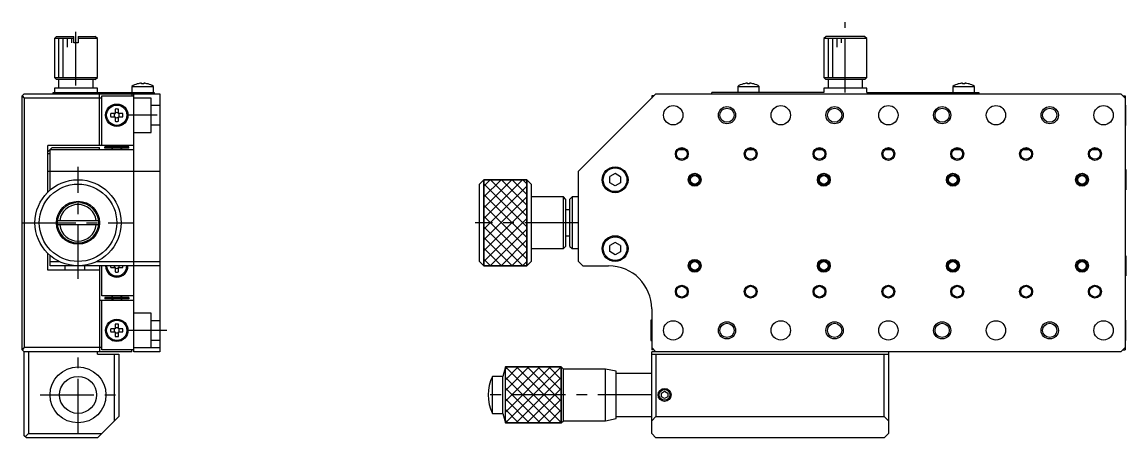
# Model space of a CAD drawing. Extents: x -247 to 376, y 46 to 383.
# Drawn here: x 119.3 to 375.8, y 186 to 282.7 of the extents above; entities that cross this region are included whole.
import ezdxf

# ---------------------------------------------------------------- set-up
doc = ezdxf.new("R2010")
doc.units = 0
doc.header["$LTSCALE"] = 10
doc.linetypes.add('CENTER', pattern=[2, 1.25, -0.25, 0.25, -0.25])
doc.linetypes.add('DASHED', pattern=[3.5, 2, -1.5])
doc.layers.get('0').update_dxf_attribs({"linetype": 'CONTINUOUS'})
doc.layers.add('CENTER', color=1, linetype='CENTER')

msp = doc.modelspace()

# ---------------------------------------------------------------- linework, layer by layer
at = {"color": 7, "linetype": 'CONTINUOUS'}
for p, q in [((127.263746, 279.329742), (126.763746, 278.829742)), ((131.263746, 278.829742), (126.763746, 278.829742)), ((126.763746, 278.829742), (126.763746, 269.829742)), ((127.263746, 279.329742), (131.263746, 279.329742)), ((131.263746, 277.829742), (131.263746, 279.329742)), ((132.263746, 277.829742), (131.263746, 277.829742)), ((132.263746, 279.329742), (136.263746, 279.329742)), ((132.263746, 279.329742), (132.263746, 277.829742)), ((136.763746, 278.829742), (132.263746, 278.829742)), ((136.763746, 278.829742), (136.263746, 279.329742)), ((136.763746, 269.829742), (136.763746, 278.829742)), ((305.559276, 277.829742), (305.559276, 269.829742)), ((305.584339, 277.829742), (305.559276, 277.829742)), ((306.08714, 279.329742), (305.584339, 278.829742)), ((315.534213, 278.829742), (305.584339, 278.829742)), ((305.584339, 278.829742), (305.584339, 277.829742)), ((315.031412, 279.329742), (306.08714, 279.329742)), ((315.534213, 278.829742), (315.031412, 279.329742)), ((315.534213, 277.829742), (315.534213, 278.829742)), ((315.559276, 277.829742), (315.534213, 277.829742)), ((315.559276, 269.829742), (315.559276, 277.829742)), ((126.763746, 269.829742), (127.263746, 269.329742)), ((126.763746, 269.829742), (136.763746, 269.829742)), ((136.263746, 269.329742), (127.263746, 269.329742)), ((127.763746, 269.329742), (127.763746, 267.329742)), ((135.763746, 267.329742), (135.763746, 269.329742)), ((136.263746, 269.329742), (136.763746, 269.829742)), ((305.559276, 269.829742), (315.559276, 269.829742)), ((305.559276, 269.829742), (306.059276, 269.329742)), ((315.059276, 269.329742), (306.059276, 269.329742)), ((306.559276, 269.329742), (306.559276, 267.329742)), ((314.559276, 267.329742), (314.559276, 269.329742)), ((315.059276, 269.329742), (315.559276, 269.829742)), ((136.763746, 267.329742), (126.763746, 267.329742)), ((126.763746, 267.329742), (126.763746, 266.329742)), ((136.763746, 266.329742), (136.763746, 267.329742)), ((144.763746, 267.7214), (149.763746, 267.7214)), ((144.763746, 267.7214), (144.763746, 266.329742)), ((146.005157, 268.292323), (146.001813, 268.299178)), ((147.003746, 268.292323), (147.003746, 268.464695)), ((147.523746, 268.292323), (147.003746, 268.292323)), ((147.523746, 268.464695), (147.523746, 268.292323)), ((148.525679, 268.299178), (148.522336, 268.292323)), ((149.763746, 266.329742), (149.763746, 267.7214)), ((285.559276, 267.7214), (290.559276, 267.7214)), ((285.559276, 267.7214), (285.559276, 266.329742)), ((286.800687, 268.292323), (286.797343, 268.299178)), ((287.799276, 268.292323), (287.799276, 268.464695)), ((288.319276, 268.292323), (287.799276, 268.292323)), ((288.319276, 268.464695), (288.319276, 268.292323)), ((289.321209, 268.299178), (289.317866, 268.292323)), ((290.559276, 266.329742), (290.559276, 267.7214)), ((305.559276, 267.329742), (305.559276, 266.329742)), ((315.559276, 267.329742), (305.559276, 267.329742)), ((315.559276, 266.329742), (315.559276, 267.329742)), ((335.559276, 267.7214), (340.559276, 267.7214)), ((335.559276, 267.7214), (335.559276, 266.329742)), ((336.800687, 268.292323), (336.797343, 268.299178)), ((337.799276, 268.292323), (337.799276, 268.464695)), ((338.319276, 268.292323), (337.799276, 268.292323)), ((338.319276, 268.464695), (338.319276, 268.292323)), ((339.321209, 268.299178), (339.317866, 268.292323)), ((340.559276, 266.329742), (340.559276, 267.7214)), ((119.763746, 266.029742), (119.263746, 265.529742)), ((119.263746, 265.529742), (119.763746, 265.029742)), ((119.263746, 206.529742), (119.263746, 265.529742)), ((119.763746, 266.029742), (151.263746, 266.029742)), ((119.763746, 265.029742), (119.763746, 207.029742)), ((137.763746, 265.029742), (119.763746, 265.029742)), ((126.463746, 266.029742), (126.463746, 266.329742)), ((126.463746, 266.329742), (149.963746, 266.329742)), ((137.263746, 254.029742), (137.263746, 266.029742)), ((137.763746, 254.029742), (137.763746, 265.529742)), ((137.763746, 265.529742), (145.263746, 265.529742)), ((144.763746, 266.029742), (144.763746, 265.529742)), ((145.263746, 206.029742), (145.263746, 266.029742)), ((149.963746, 266.329742), (149.963746, 266.029742)), ((151.263746, 266.029742), (151.263746, 206.029742)), ((266.559276, 266.029742), (248.559276, 248.029742)), ((265.559276, 265.529742), (265.559276, 265.029742)), ((266.059276, 265.529742), (265.559276, 265.529742)), ((266.559276, 266.029742), (374.559276, 266.029742)), ((279.559276, 266.029742), (279.559276, 266.329742)), ((305.559276, 266.329742), (279.559276, 266.329742)), ((315.559276, 266.329742), (341.559276, 266.329742)), ((341.559276, 266.329742), (341.559276, 266.029742)), ((375.559276, 265.029742), (374.559276, 266.029742)), ((375.059276, 265.529742), (375.559276, 265.529742)), ((375.559276, 265.529742), (375.559276, 206.529742)), ((140.893739, 262.431741), (140.893739, 261.399742)), ((141.633739, 261.399742), (141.633739, 262.431741)), ((375.759276, 263.379742), (375.559276, 263.379742)), ((375.759276, 258.679742), (375.759276, 263.379742)), ((140.893739, 261.399742), (139.86174, 261.399742)), ((139.86174, 260.659742), (140.893739, 260.659742)), ((140.893739, 260.659742), (140.893739, 259.627744)), ((142.665738, 261.399742), (141.633739, 261.399742)), ((141.633739, 259.627744), (141.633739, 260.659742)), ((141.633739, 260.659742), (142.665738, 260.659742)), ((375.559276, 258.679742), (375.759276, 258.679742)), ((125.263746, 243.171171), (125.263746, 254.029742)), ((145.263746, 254.029742), (125.263746, 254.029742)), ((140.349533, 254.029742), (140.026309, 253.706519)), ((140.420243, 254.029742), (140.070243, 253.679742)), ((142.501183, 253.706519), (142.17796, 254.029742)), ((126.263746, 253.529742), (125.263746, 252.529742)), ((125.763746, 252.029742), (125.263746, 252.029742)), ((125.763746, 253.029742), (145.263746, 253.029742)), ((125.763746, 243.629084), (125.763746, 253.029742)), ((126.263746, 253.529742), (137.263746, 253.529742)), ((137.263746, 253.029742), (137.263746, 253.529742)), ((138.463746, 253.379742), (138.463746, 253.679742)), ((144.063746, 253.679742), (138.463746, 253.679742)), ((144.063746, 253.379742), (138.463746, 253.379742)), ((140.026309, 253.352966), (140.349533, 253.029742)), ((142.107249, 253.029742), (142.457249, 253.379742)), ((142.17796, 253.029742), (142.501183, 253.352966)), ((144.063746, 253.379742), (144.063746, 253.679742)), ((271.809276, 253.029742), (273.309276, 253.029742)), ((287.809276, 253.029742), (289.309276, 253.029742)), ((303.809276, 253.029742), (305.309276, 253.029742)), ((319.809276, 253.029742), (321.309276, 253.029742)), ((335.809276, 253.029742), (337.309276, 253.029742)), ((351.809276, 253.029742), (353.309276, 253.029742)), ((367.809276, 253.029742), (369.309276, 253.029742)), ((125.263746, 248.029742), (151.263746, 248.029742)), ((248.559276, 227.029742), (248.559276, 248.029742)), ((255.802791, 245.319405), (255.815863, 246.762721)), ((257.072348, 247.473059), (255.815863, 246.762721)), ((258.315761, 246.74008), (257.072348, 247.473059)), ((258.315761, 246.74008), (258.302689, 245.296763)), ((375.759276, 248.379737), (375.559276, 248.379737)), ((375.759276, 248.379737), (375.759276, 243.679737)), ((226.559276, 246.029742), (225.559276, 245.029742)), ((225.559276, 227.029742), (225.559276, 245.029742)), ((226.559276, 246.029742), (226.559276, 226.029742)), ((236.559276, 246.029742), (226.559276, 246.029742)), ((237.559276, 245.029742), (236.559276, 246.029742)), ((236.559276, 226.029742), (236.559276, 246.029742)), ((237.559276, 245.029742), (237.559276, 227.029742)), ((257.046204, 244.586426), (255.802791, 245.319405)), ((258.302689, 245.296763), (257.046204, 244.586426)), ((375.559276, 243.679737), (375.759276, 243.679737)), ((245.059276, 242.029742), (237.559276, 242.029742)), ((245.559276, 241.529742), (245.059276, 242.029742)), ((245.059276, 230.029742), (245.059276, 242.029742)), ((245.559276, 241.529742), (245.559276, 230.529742)), ((247.059276, 242.029742), (246.559276, 241.529742)), ((246.559276, 230.529742), (246.559276, 241.529742)), ((247.059276, 242.029742), (247.059276, 230.029742)), ((248.559276, 242.029742), (247.059276, 242.029742)), ((246.559276, 239.029742), (245.559276, 239.029742)), ((127.540135, 236.529742), (136.987357, 236.529742)), ((136.987357, 235.529742), (127.540135, 235.529742)), ((245.559276, 233.029742), (246.559276, 233.029742)), ((257.072348, 231.473059), (255.815863, 230.762721)), ((258.315761, 230.74008), (257.072348, 231.473059)), ((125.263746, 225.029742), (125.263746, 228.888314)), ((125.763746, 226.029742), (125.763746, 228.4304)), ((237.559276, 230.029742), (245.059276, 230.029742)), ((245.059276, 230.029742), (245.559276, 230.529742)), ((246.559276, 230.529742), (247.059276, 230.029742)), ((247.059276, 230.029742), (248.559276, 230.029742)), ((255.802791, 229.319405), (255.815863, 230.762721)), ((257.046204, 228.586426), (255.802791, 229.319405)), ((258.302689, 229.296763), (257.046204, 228.586426)), ((258.315761, 230.74008), (258.302689, 229.296763)), ((375.759276, 228.379737), (375.559276, 228.379737)), ((375.759276, 228.379737), (375.759276, 223.679737)), ((125.763746, 227.029742), (127.904847, 227.029742)), ((151.263746, 226.029742), (125.763746, 226.029742)), ((129.263746, 225.029742), (129.263746, 226.029742)), ((133.763746, 226.029742), (133.763746, 225.029742)), ((136.622645, 227.029742), (151.263746, 227.029742)), ((137.263746, 226.029742), (137.263746, 206.029742)), ((137.763746, 219.029742), (137.763746, 226.029742)), ((225.559276, 227.029742), (226.559276, 226.029742)), ((226.559276, 226.029742), (236.559276, 226.029742)), ((236.559276, 226.029742), (237.559276, 227.029742)), ((248.559276, 227.029742), (249.559276, 226.029742)), ((249.559276, 226.029742), (255.559276, 226.029742)), ((137.263746, 225.029742), (125.263746, 225.029742)), ((139.861752, 225.659747), (140.893751, 225.659747)), ((140.893751, 225.659747), (140.893751, 224.627748)), ((141.633751, 225.659747), (142.66575, 225.659747)), ((141.633751, 224.627748), (141.633751, 225.659747)), ((375.559276, 223.679737), (375.759276, 223.679737)), ((137.263746, 218.029742), (145.263746, 218.029742)), ((145.263746, 219.029742), (137.763746, 219.029742)), ((137.763746, 206.529742), (137.763746, 218.029742)), ((138.463746, 218.679742), (138.463746, 218.379742)), ((144.063746, 218.679742), (138.463746, 218.679742)), ((144.063746, 218.379742), (138.463746, 218.379742)), ((140.349533, 219.029742), (140.026309, 218.706519)), ((140.026309, 218.352966), (140.349533, 218.029742)), ((140.420243, 218.029742), (140.070243, 218.379742)), ((142.107249, 219.029742), (142.457249, 218.679742)), ((142.501183, 218.706519), (142.17796, 219.029742)), ((142.17796, 218.029742), (142.501183, 218.352966)), ((144.063746, 218.679742), (144.063746, 218.379742)), ((265.559276, 216.029742), (265.559276, 206.529742)), ((265.359276, 213.379742), (265.359276, 208.679742)), ((265.559276, 213.379742), (265.359276, 213.379742)), ((375.759276, 213.379742), (375.559276, 213.379742)), ((375.759276, 208.679742), (375.759276, 213.379742)), ((140.893739, 211.399742), (139.86174, 211.399742)), ((139.86174, 210.659742), (140.893739, 210.659742)), ((140.893739, 212.431741), (140.893739, 211.399742)), ((140.893739, 210.659742), (140.893739, 209.627744)), ((141.633739, 211.399742), (141.633739, 212.431741)), ((142.665738, 211.399742), (141.633739, 211.399742)), ((141.633739, 209.627744), (141.633739, 210.659742)), ((141.633739, 210.659742), (142.665738, 210.659742)), ((265.359276, 208.679742), (265.559276, 208.679742)), ((375.559276, 208.679742), (375.759276, 208.679742)), ((119.763746, 207.029742), (119.263746, 206.529742)), ((119.263746, 206.529742), (119.763746, 206.029742)), ((137.763746, 207.029742), (119.763746, 207.029742)), ((119.763746, 186.529742), (119.763746, 206.029742)), ((144.763746, 206.029742), (119.763746, 206.029742)), ((120.763746, 206.029742), (120.763746, 187.029742)), ((136.763746, 205.529742), (136.763746, 206.029742)), ((136.763746, 205.529742), (141.763746, 205.529742)), ((145.263746, 206.529742), (137.763746, 206.529742)), ((140.763746, 190.029742), (140.763746, 205.529742)), ((141.763746, 205.529742), (141.763746, 191.029742)), ((144.763746, 206.029742), (144.763746, 206.529742)), ((145.263746, 207.029742), (151.263746, 207.029742)), ((151.263746, 206.029742), (145.263746, 206.029742)), ((265.559276, 207.029742), (266.559276, 206.029742)), ((266.059276, 206.529742), (265.559276, 206.529742)), ((374.559276, 206.029742), (265.559276, 206.029742)), ((265.559276, 187.029742), (265.559276, 206.029742)), ((265.559276, 205.529742), (320.559276, 205.529742)), ((266.559276, 205.529742), (266.559276, 191.029742)), ((319.559276, 191.029742), (319.559276, 205.529742)), ((320.559276, 206.029742), (320.559276, 187.029742)), ((374.559276, 206.029742), (375.559276, 207.029742)), ((375.059276, 206.529742), (375.559276, 206.529742)), ((230.969781, 200.329742), (228.55927, 200.329742)), ((228.55927, 191.729742), (228.55927, 200.329742)), ((231.559269, 202.529741), (230.969781, 200.329742)), ((230.969781, 191.729742), (230.969781, 200.329742)), ((244.55927, 202.529741), (231.559269, 202.529741)), ((231.559269, 189.529743), (231.559269, 202.529741)), ((245.059272, 202.029738), (244.55927, 202.529741)), ((244.55927, 189.529743), (244.55927, 202.529741)), ((254.809277, 202.029738), (245.059272, 202.029738)), ((245.059272, 190.029746), (245.059272, 202.029738)), ((257.309276, 201.529739), (254.809277, 202.029738)), ((254.809277, 190.029746), (254.809277, 202.029738)), ((257.309276, 190.529745), (257.309276, 201.529739)), ((265.559276, 201.029742), (257.309276, 201.029742)), ((267.809276, 196.462755), (268.559276, 196.895768)), ((267.809276, 195.59673), (267.809276, 196.462755)), ((268.559276, 195.163717), (267.809276, 195.59673)), ((268.559276, 196.895768), (269.309276, 196.462755)), ((269.309276, 195.59673), (268.559276, 195.163717)), ((269.309276, 196.462755), (269.309276, 195.59673)), ((141.763746, 191.029742), (136.763746, 186.029742)), ((228.55927, 191.729742), (230.969781, 191.729742)), ((230.969781, 191.729742), (231.559269, 189.529743)), ((244.55927, 189.529743), (245.059272, 190.029746)), ((245.059272, 190.029746), (254.809277, 190.029746)), ((254.809277, 190.029746), (257.309276, 190.529745)), ((257.309276, 191.029742), (265.559276, 191.029742)), ((265.559276, 190.029742), (266.559276, 191.029742)), ((266.559276, 191.029742), (319.559276, 191.029742)), ((319.559276, 191.029742), (320.559276, 190.029742)), ((231.559269, 189.529743), (244.55927, 189.529743)), ((120.263746, 186.029742), (119.763746, 186.529742)), ((120.013746, 186.279742), (120.763746, 187.029742)), ((136.763746, 186.029742), (120.263746, 186.029742)), ((120.763746, 187.029742), (137.763746, 187.029742)), ((265.559276, 187.029742), (266.559276, 186.029742)), ((319.559276, 186.029742), (266.559276, 186.029742)), ((319.559276, 186.029742), (320.559276, 187.029742))]:
    msp.add_line(p, q, dxfattribs=at)
at = {"color": 3, "linetype": 'CONTINUOUS'}
for p, q in [((127.763746, 278.829742), (127.763746, 269.829742)), ((128.763746, 278.829742), (128.763746, 269.829742)), ((129.763746, 278.829742), (129.763746, 276.829742)), ((130.763746, 278.829742), (130.763746, 277.829742)), ((306.559276, 278.829742), (306.559276, 269.829742)), ((307.559276, 278.829742), (307.559276, 269.829742)), ((308.559276, 278.829742), (308.559276, 276.829742)), ((309.559276, 278.829742), (309.559276, 277.829742)), ((226.559276, 244.53881), (228.050208, 246.029742)), ((226.559276, 242.03881), (230.550208, 246.029742)), ((226.559276, 239.53881), (233.050208, 246.029742)), ((226.559276, 237.03881), (235.550208, 246.029742)), ((226.559276, 226.029742), (226.559276, 246.029742)), ((226.559276, 246.029742), (236.559276, 246.029742)), ((226.559276, 245.101705), (236.559276, 235.101705)), ((226.559276, 234.53881), (236.559276, 244.53881)), ((228.131239, 246.029742), (236.559276, 237.601705)), ((230.631239, 246.029742), (236.559276, 240.101705)), ((233.131239, 246.029742), (236.559276, 242.601705)), ((235.631239, 246.029742), (236.559276, 245.101705)), ((236.559276, 246.029742), (236.559276, 226.029742)), ((226.559276, 242.601705), (236.559276, 232.601705)), ((226.559276, 232.03881), (236.559276, 242.03881)), ((226.559276, 240.101705), (236.559276, 230.101705)), ((226.559276, 229.53881), (236.559276, 239.53881)), ((226.559276, 237.601705), (236.559276, 227.601705)), ((226.559276, 227.03881), (236.559276, 237.03881)), ((226.559276, 235.101705), (235.631239, 226.029742)), ((228.050208, 226.029742), (236.559276, 234.53881)), ((226.559276, 232.601705), (233.131239, 226.029742)), ((230.550208, 226.029742), (236.559276, 232.03881)), ((226.559276, 230.101705), (230.631239, 226.029742)), ((233.050208, 226.029742), (236.559276, 229.53881)), ((226.559276, 227.601705), (228.131239, 226.029742)), ((236.559276, 226.029742), (226.559276, 226.029742)), ((235.550208, 226.029742), (236.559276, 227.03881)), ((231.559269, 202.038803), (232.050207, 202.529741)), ((231.559269, 199.538803), (234.550207, 202.529741)), ((231.559269, 197.038803), (237.050207, 202.529741)), ((231.559269, 194.538803), (239.550207, 202.529741)), ((231.559269, 192.038803), (242.050207, 202.529741)), ((231.559269, 189.538803), (244.550207, 202.529741)), ((231.559269, 189.529743), (231.559269, 202.529741)), ((231.559269, 202.529741), (244.55927, 202.529741)), ((231.559269, 200.101712), (242.131238, 189.529743)), ((231.63124, 202.529741), (244.55927, 189.601711)), ((234.13124, 202.529741), (244.55927, 192.101711)), ((236.63124, 202.529741), (244.55927, 194.601711)), ((239.13124, 202.529741), (244.55927, 197.101711)), ((241.63124, 202.529741), (244.55927, 199.601711)), ((244.13124, 202.529741), (244.55927, 202.101711)), ((244.55927, 202.529741), (244.55927, 189.529743)), ((231.559269, 197.601712), (239.631238, 189.529743)), ((234.050209, 189.529743), (244.55927, 200.038804)), ((236.550209, 189.529743), (244.55927, 197.538804)), ((231.559269, 195.101712), (237.131238, 189.529743)), ((239.050209, 189.529743), (244.55927, 195.038804)), ((231.559269, 192.601712), (234.631238, 189.529743)), ((241.550209, 189.529743), (244.55927, 192.538804)), ((231.559269, 190.101712), (232.131238, 189.529743)), ((244.050209, 189.529743), (244.55927, 190.038804)), ((244.55927, 189.529743), (231.559269, 189.529743))]:
    msp.add_line(p, q, dxfattribs=at)
at = {"color": 3, "linetype": 'DASHED'}
for p, q in [((149.263746, 265.029742), (145.263746, 265.029742)), ((149.263746, 257.029742), (149.263746, 265.029742)), ((151.263746, 263.279742), (149.263746, 263.279742)), ((145.263746, 257.029742), (149.263746, 257.029742)), ((149.263746, 258.779742), (151.263746, 258.779742)), ((149.263746, 215.029742), (145.263746, 215.029742)), ((149.263746, 207.029742), (149.263746, 215.029742)), ((151.263746, 213.279742), (149.263746, 213.279742)), ((149.263746, 208.779742), (151.263746, 208.779742))]:
    msp.add_line(p, q, dxfattribs=at)
at = {"color": 7, "linetype": 'CONTINUOUS'}
for centre, radius in [((141.263746, 261.029742), 2.6), ((141.263739, 261.029742), 2.35), ((270.559276, 261.029742), 2.25), ((283.059276, 261.029742), 1.65), ((295.559276, 261.029742), 2.25), ((308.059276, 261.029742), 1.65), ((320.559276, 261.029742), 2.25), ((333.059276, 261.029742), 1.65), ((345.559276, 261.029742), 2.25), ((358.059276, 261.029742), 1.65), ((370.559276, 261.029742), 2.25), ((272.559276, 252.029742), 1.25), ((288.559276, 252.029742), 1.25), ((304.559276, 252.029742), 1.25), ((320.559276, 252.029742), 1.25), ((336.559276, 252.029742), 1.25), ((352.559276, 252.029742), 1.25), ((368.559276, 252.029742), 1.25), ((257.059276, 246.029742), 3), ((257.059276, 246.029742), 2.75), ((275.559276, 246.029742), 1.25), ((275.559276, 246.029742), 1), ((305.559276, 246.029742), 1.25), ((305.559276, 246.029742), 1), ((335.559276, 246.029742), 1.25), ((335.559276, 246.029742), 1), ((365.559276, 246.029742), 1.25), ((365.559276, 246.029742), 1), ((132.263746, 236.029742), 10), ((132.263746, 236.029742), 9), ((132.263746, 236.029742), 5), ((132.263746, 236.029742), 4.75), ((257.059276, 230.029742), 3), ((257.059276, 230.029742), 2.75), ((275.559276, 226.029742), 1.25), ((275.559276, 226.029742), 1), ((305.559276, 226.029742), 1.25), ((305.559276, 226.029742), 1), ((335.559276, 226.029742), 1.25), ((335.559276, 226.029742), 1), ((365.559276, 226.029742), 1.25), ((365.559276, 226.029742), 1), ((272.559276, 220.029742), 1.25), ((288.559276, 220.029742), 1.25), ((304.559276, 220.029742), 1.25), ((320.559276, 220.029742), 1.25), ((336.559276, 220.029742), 1.25), ((352.559276, 220.029742), 1.25), ((368.559276, 220.029742), 1.25), ((141.263746, 211.029742), 2.6), ((141.263739, 211.029742), 2.35), ((270.559276, 211.029742), 2.25), ((295.559276, 211.029742), 2.25), ((320.559276, 211.029742), 2.25), ((345.559276, 211.029742), 2.25), ((370.559276, 211.029742), 2.25), ((283.059276, 211.029742), 1.65), ((308.059276, 211.029742), 1.65), ((333.059276, 211.029742), 1.65), ((358.059276, 211.029742), 1.65), ((132.263746, 196.029742), 6.499999), ((132.263746, 196.029742), 4.3), ((268.559276, 196.029742), 1.25)]:
    msp.add_circle(centre, radius, dxfattribs=at)
at = {"color": 3, "linetype": 'CONTINUOUS'}
for centre, radius in [((283.059276, 261.029742), 2), ((308.059276, 261.029742), 2), ((333.059276, 261.029742), 2), ((358.059276, 261.029742), 2), ((272.559276, 252.029742), 1.5), ((288.559276, 252.029742), 1.5), ((304.559276, 252.029742), 1.5), ((320.559276, 252.029742), 1.5), ((336.559276, 252.029742), 1.5), ((352.559276, 252.029742), 1.5), ((368.559276, 252.029742), 1.5), ((275.559276, 246.029742), 1.5), ((305.559276, 246.029742), 1.5), ((335.559276, 246.029742), 1.5), ((365.559276, 246.029742), 1.5), ((275.559276, 226.029742), 1.5), ((305.559276, 226.029742), 1.5), ((335.559276, 226.029742), 1.5), ((365.559276, 226.029742), 1.5), ((272.559276, 220.029742), 1.5), ((288.559276, 220.029742), 1.5), ((304.559276, 220.029742), 1.5), ((320.559276, 220.029742), 1.5), ((336.559276, 220.029742), 1.5), ((352.559276, 220.029742), 1.5), ((368.559276, 220.029742), 1.5), ((283.059276, 211.029742), 2), ((308.059276, 211.029742), 2), ((333.059276, 211.029742), 2), ((358.059276, 211.029742), 2), ((268.559276, 196.029742), 1.5)]:
    msp.add_circle(centre, radius, dxfattribs=at)
at = {"color": 7, "linetype": 'CONTINUOUS'}
for centre, radius, start, end in [((147.263746, 263.979742), 4.5, 106.285843, 123.748989), ((147.263746, 263.979742), 4.492483, 93.317816, 106.26943), ((147.263746, 263.979742), 4.492483, 73.73057, 86.682184), ((147.263746, 263.979742), 4.5, 56.251011, 73.714157), ((288.059276, 263.979742), 4.5, 106.285843, 123.748989), ((288.059276, 263.979742), 4.492483, 93.317816, 106.26943), ((288.059276, 263.979742), 4.492483, 73.73057, 86.682184), ((288.059276, 263.979742), 4.5, 56.251011, 73.714157), ((338.059276, 263.979742), 4.5, 106.285843, 123.748989), ((338.059276, 263.979742), 4.492483, 93.317816, 106.26943), ((338.059276, 263.979742), 4.492483, 73.73057, 86.682184), ((338.059276, 263.979742), 4.5, 56.251011, 73.714157), ((141.263739, 261.029742), 1.45, 75.216198, 104.783802), ((141.263739, 261.029742), 0.596468, 51.660617, 128.339383), ((141.263739, 261.029742), 1.45, 165.216198, 194.783802), ((141.263739, 261.029742), 0.596468, 141.660617, 218.339383), ((141.263739, 261.029742), 0.596468, 231.660617, 308.339383), ((141.263739, 261.029742), 1.45, 255.216198, 284.783802), ((141.263739, 261.029742), 0.596468, 321.660617, 38.339383), ((141.263739, 261.029742), 1.45, 345.216198, 14.783802), ((140.167731, 253.565098), 0.2, 135, 145.024696), ((140.167731, 253.494387), 0.2, 214.975304, 225), ((142.359762, 253.565098), 0.2, 34.975304, 45), ((142.359762, 253.494387), 0.2, 315, 325.024696), ((132.263746, 236.029742), 4.25, 6.756327, 173.243673), ((132.263746, 236.029742), 4.25, 186.756327, 353.243673), ((141.263746, 226.029742), 2.6, 180, 0), ((141.263751, 226.029747), 2.35, 180.000116, 359.999884), ((141.263751, 226.029747), 1.45, 180.000188, 194.783802), ((141.263751, 226.029747), 0.596468, 180.000457, 218.339383), ((141.263751, 226.029747), 0.596468, 321.660618, 359.999543), ((141.263751, 226.029747), 1.45, 345.216198, 359.999812), ((255.559276, 216.029742), 10, 0, 90), ((141.263751, 226.029747), 0.596468, 231.660618, 308.339383), ((141.263751, 226.029747), 1.45, 255.216198, 284.783802), ((140.167731, 218.565098), 0.2, 135, 145.024696), ((140.167731, 218.494387), 0.2, 214.975304, 225), ((142.359762, 218.565098), 0.2, 34.975304, 45), ((142.359762, 218.494387), 0.2, 315, 325.024696), ((141.263739, 211.029742), 1.45, 165.216198, 194.783802), ((141.263739, 211.029742), 0.596468, 141.660617, 218.339383), ((141.263739, 211.029742), 1.45, 75.216198, 104.783802), ((141.263739, 211.029742), 0.596468, 51.660617, 128.339383), ((141.263739, 211.029742), 0.596468, 231.660617, 308.339383), ((141.263739, 211.029742), 0.596468, 321.660617, 38.339383), ((141.263739, 211.029742), 1.45, 345.216198, 14.783802), ((141.263739, 211.029742), 1.45, 255.216198, 284.783802), ((237.304271, 196.02974), 9.745001, 153.816202, 206.183785)]:
    msp.add_arc(centre, radius, start, end, dxfattribs=at)
at = {"layer": 'CENTER', "color": 1, "linetype": 'CENTER'}
for p, q in [((310.559276, 266.329742), (310.559276, 282.679742)), ((131.763746, 267.929742), (131.763746, 280.729742)), ((150.663746, 261.029742), (143.863746, 261.029742)), ((132.263746, 223.029742), (132.263746, 249.029742)), ((119.263746, 236.029742), (145.263746, 236.029742)), ((248.559276, 236.029742), (224.559276, 236.029742)), ((152.863746, 211.029742), (143.663746, 211.029742)), ((132.263746, 187.229743), (132.263746, 204.829741)), ((123.463747, 196.029742), (141.063745, 196.029742)), ((265.559276, 196.029742), (225.659276, 196.029742))]:
    msp.add_line(p, q, dxfattribs=at)

doc.saveas('drawing.dxf')
